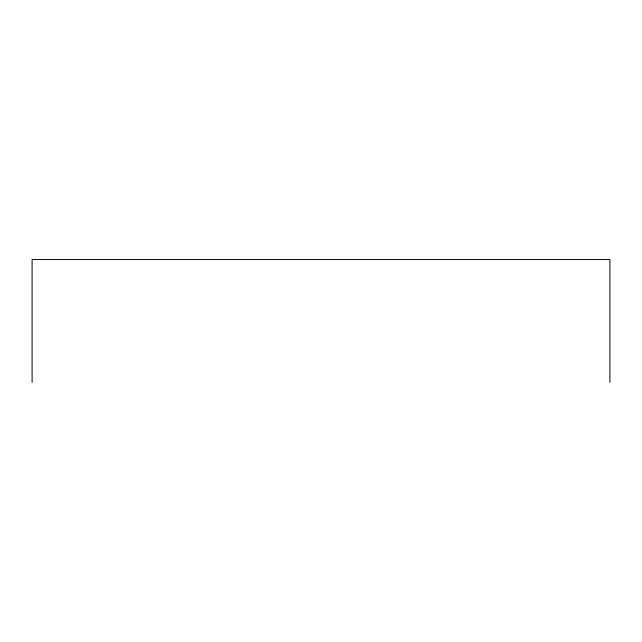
<?xml version="1.0" encoding="UTF-8"?>
<svg xmlns="http://www.w3.org/2000/svg" width="642" height="642" viewBox="0 0 642 642"><rect width="100%" height="100%" fill="white"/><g stroke="black" fill="none" stroke-linecap="round" stroke-linejoin="round"><path stroke-width="0.96" d="M609.9 382.455L609.9 259.545L32.1 259.545L32.1 382.455"/></g></svg>
